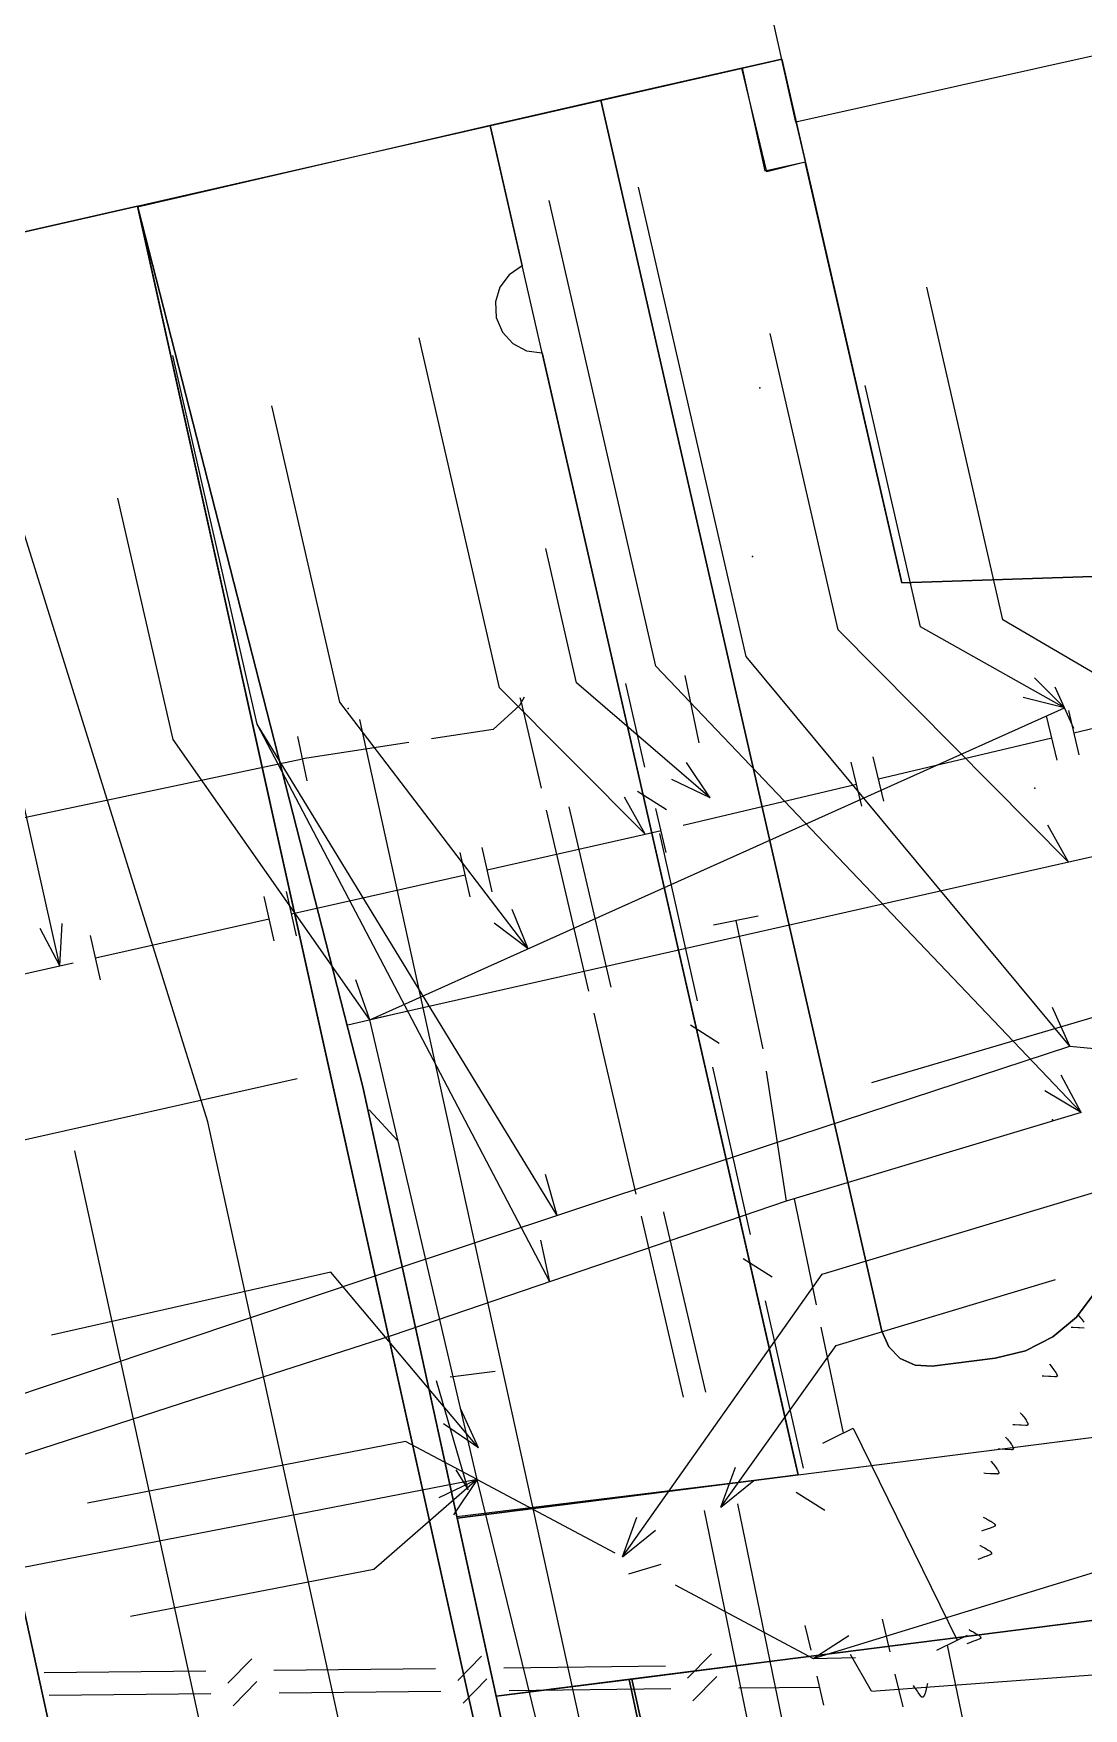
# Model space of a CAD drawing. Header units: metres. Extents: x 8858 to 9287, y -8974 to -8722.
# Drawn here: x 8892.04 to 8915.14, y -8777.99 to -8741.11 of the extents above; entities that cross this region are included whole.
import ezdxf

# ---------------------------------------------------------------- set-up
doc = ezdxf.new("R2010")
doc.units = ezdxf.units.M
for name, color, linetype in [('BOUNDARY', 7, 'Continuous'), ('BUILDING', 7, 'Continuous'), ('CURB', 7, 'Continuous'), ('ELECTR_CABLE', 7, 'Continuous'), ('ELECTR_CABLE_COMM', 7, 'Continuous'), ('GAS', 7, 'Continuous'), ('GRASS', 7, 'Continuous'), ('GROUND', 7, 'Continuous'), ('OVERHEAD_POWER_LINE', 7, 'Continuous'), ('ROAD', 7, 'Continuous'), ('SIDEWALK_PATH', 7, 'Continuous'), ('TREE', 7, 'Continuous'), ('WATER_PIPELINE', 7, 'Continuous')]:
    doc.layers.add(name, color=color, linetype=linetype)

msp = doc.modelspace()

# ---------------------------------------------------------------- linework, layer by layer
at = {"layer": 'BOUNDARY'}
msp.add_lwpolyline([(8890.214, -8867.683), (8868.224, -8766.299), (8880.504, -8765.823), (8879.83, -8758.826), (8877.441, -8748.757), (8908.505, -8741.67), (8911.147, -8753.203), (8924.867, -8752.75), (8941.254, -8750.539), (8941.928, -8753.75), (8940.375, -8754.076), (8941.082, -8757.438), (8960.582, -8753.342), (8960.71, -8753.949), (8965.826, -8752.862), (8965.701, -8752.267), (8980.239, -8749.213), (8980.36, -8749.789), (8985.458, -8748.774), (8985.326, -8748.144), (8999.917, -8745.079), (9000.038, -8745.653), (9005.117, -8744.598)], dxfattribs=at)
at = {"layer": 'BUILDING'}
msp.add_lwpolyline([(8904.145, -8722.156), (8905.988, -8721.829), (8907.944, -8721.678), (8909.905, -8721.719), (8911.853, -8721.952), (8913.769, -8722.375), (8915.634, -8722.984), (8917.43, -8723.772), (8917.561, -8723.846), (8921.232, -8740.284), (8908.813, -8743.058)], close=True, dxfattribs=at)
at = {"layer": 'CURB'}
for points in [[(8907.631, -8741.87), (8908.131, -8744.133), (8909.024, -8743.935)], [(8904.525, -8742.578), (8907.114, -8753.927)], [(8902.087, -8743.134), (8902.792, -8746.225)], [(8894.332, -8744.932), (8899.283, -8764.299)], [(8895.869, -8765.07), (8889.89, -8745.917)], [(8903.229, -8748.14), (8904.65, -8754.37)], [(8907.114, -8753.927), (8910.709, -8769.686)], [(8904.65, -8754.37), (8908.865, -8772.846)], [(8887.793, -8757.396), (8894.035, -8785.943)], [(8899.283, -8764.299), (8903.568, -8783.897)], [(8900.141, -8784.608), (8895.869, -8765.07)], [(8892.938, -8765.711), (8897.21, -8785.249)], [(8911.81, -8770.456), (8913.197, -8770.279)], [(8908.865, -8772.846), (8915.883, -8771.954)], [(8901.36, -8773.8), (8908.865, -8772.846)], [(8908.459, -8776.93), (8923.232, -8775.052)], [(8905.206, -8777.343), (8908.459, -8776.93)], [(8902.218, -8777.723), (8905.206, -8777.343)], [(8905.206, -8777.343), (8908.873, -8794.115)]]:
    msp.add_lwpolyline(points, dxfattribs=at)
at = {"layer": 'ELECTR_CABLE'}
for points in [[(8907.721, -8754.828), (8905.353, -8744.491)], [(8905.735, -8755.042), (8903.386, -8744.788)], [(8896.961, -8756.314), (8895.101, -8748.196)], [(8903.989, -8755.403), (8903.311, -8752.446)], [(8914.84, -8763.406), (8907.721, -8754.828)], [(8915.092, -8764.868), (8905.735, -8755.042)], [(8906.367, -8755.246), (8906.677, -8756.73)], [(8902.836, -8755.722), (8902.733, -8755.907), (8902.151, -8756.431), (8900.793, -8756.641)], [(8903.216, -8757.725), (8902.774, -8755.833), (8902.749, -8755.734)], [(8906.929, -8757.936), (8903.989, -8755.403)], [(8903.562, -8767.134), (8896.961, -8756.314)], [(8903.4, -8768.595), (8896.961, -8756.314)], [(8898.061, -8757.567), (8897.855, -8756.589)], [(8900.299, -8756.717), (8897.958, -8757.078)], [(8886.155, -8759.571), (8897.958, -8757.078)], [(8906.929, -8757.936), (8906.41, -8757.159)], [(8906.929, -8757.936), (8906.084, -8757.538)], [(8904.258, -8762.195), (8903.329, -8758.212)], [(8904.752, -8762.111), (8903.826, -8758.139)], [(8907.004, -8760.738), (8907.982, -8760.534)], [(8907.493, -8760.636), (8908.079, -8763.439), (8908.083, -8763.467)], [(8905.301, -8766.665), (8904.597, -8763.645), (8904.372, -8762.682)], [(8914.84, -8763.406), (8914.458, -8762.554)], [(8908.39, -8765.53), (8914.84, -8763.406)], [(8914.84, -8763.406), (8915.38, -8763.46), (8916.102, -8763.882), (8916.246, -8764.224)], [(8908.16, -8763.961), (8908.6, -8766.82)], [(8915.092, -8764.868), (8914.652, -8764.044)], [(8915.092, -8764.868), (8914.29, -8764.389)], [(8915.092, -8764.868), (8908.6, -8766.82)], [(8899.6, -8768.45), (8908.39, -8765.53)], [(8903.562, -8767.134), (8903.307, -8766.235)], [(8908.774, -8766.768), (8909.263, -8769.104)], [(8908.6, -8766.82), (8899.93, -8769.78)], [(8906.344, -8771.135), (8905.422, -8767.182), (8905.415, -8767.152)], [(8906.832, -8771.028), (8905.908, -8767.068), (8905.906, -8767.056)], [(8903.4, -8768.595), (8903.203, -8767.682)], [(8895.24, -8769.91), (8899.6, -8768.45)], [(8909.698, -8770), (8914.53, -8768.547)], [(8915.034, -8769.335), (8915.043, -8769.347), (8915.075, -8769.387), (8915.09, -8769.405), (8915.111, -8769.432), (8915.134, -8769.462), (8915.149, -8769.483)], [(8909.365, -8769.593), (8909.853, -8771.929)], [(8915.158, -8769.618), (8915.059, -8769.613), (8915.026, -8769.611), (8914.916, -8769.605), (8914.873, -8769.603)], [(8890.85, -8771.38), (8895.24, -8769.91)], [(8899.93, -8769.78), (8895.56, -8771.19)], [(8907.165, -8773.557), (8909.698, -8770)], [(8914.392, -8770.405), (8914.401, -8770.417), (8914.433, -8770.457), (8914.448, -8770.475), (8914.469, -8770.502), (8914.492, -8770.532), (8914.507, -8770.553), (8914.522, -8770.574), (8914.532, -8770.59), (8914.542, -8770.606), (8914.547, -8770.616), (8914.552, -8770.625), (8914.555, -8770.633), (8914.557, -8770.636), (8914.558, -8770.64), (8914.56, -8770.646), (8914.561, -8770.65), (8914.562, -8770.653), (8914.563, -8770.657), (8914.563, -8770.66), (8914.563, -8770.664), (8914.563, -8770.666), (8914.563, -8770.668), (8914.562, -8770.67), (8914.562, -8770.671), (8914.562, -8770.673), (8914.561, -8770.675), (8914.56, -8770.676), (8914.559, -8770.678), (8914.558, -8770.679), (8914.558, -8770.679), (8914.557, -8770.68), (8914.556, -8770.681), (8914.555, -8770.682), (8914.554, -8770.683), (8914.552, -8770.684), (8914.551, -8770.685), (8914.549, -8770.685), (8914.548, -8770.686), (8914.547, -8770.686), (8914.545, -8770.687), (8914.543, -8770.687), (8914.542, -8770.688), (8914.539, -8770.688), (8914.537, -8770.688), (8914.533, -8770.689), (8914.528, -8770.689), (8914.524, -8770.689), (8914.516, -8770.688), (8914.417, -8770.683), (8914.384, -8770.681), (8914.274, -8770.675), (8914.231, -8770.673)], [(8895.56, -8771.19), (8891.1, -8772.63)], [(8913.749, -8771.475), (8913.759, -8771.487), (8913.791, -8771.527), (8913.805, -8771.545), (8913.827, -8771.572), (8913.85, -8771.602), (8913.865, -8771.623), (8913.88, -8771.644), (8913.89, -8771.66), (8913.9, -8771.676), (8913.905, -8771.686), (8913.91, -8771.695), (8913.913, -8771.703), (8913.915, -8771.707), (8913.916, -8771.71), (8913.918, -8771.716), (8913.919, -8771.72), (8913.92, -8771.724), (8913.92, -8771.727), (8913.921, -8771.73), (8913.921, -8771.734), (8913.921, -8771.737), (8913.92, -8771.738), (8913.92, -8771.74), (8913.92, -8771.741), (8913.919, -8771.743), (8913.919, -8771.745), (8913.918, -8771.746), (8913.917, -8771.748), (8913.916, -8771.749), (8913.915, -8771.75), (8913.915, -8771.75), (8913.914, -8771.751), (8913.913, -8771.752), (8913.912, -8771.753), (8913.91, -8771.754), (8913.908, -8771.755), (8913.907, -8771.755), (8913.906, -8771.756), (8913.904, -8771.756), (8913.903, -8771.757), (8913.901, -8771.757), (8913.9, -8771.758), (8913.897, -8771.758), (8913.894, -8771.758), (8913.891, -8771.759), (8913.886, -8771.759), (8913.882, -8771.759), (8913.874, -8771.758), (8913.774, -8771.754), (8913.741, -8771.751), (8913.632, -8771.745), (8913.589, -8771.743)], [(8909.629, -8772.039), (8910.077, -8771.819)], [(8910.077, -8771.819), (8912.366, -8776.49)], [(8909.404, -8772.149), (8909.629, -8772.039)], [(8913.428, -8772.01), (8913.438, -8772.022), (8913.47, -8772.062), (8913.484, -8772.08), (8913.506, -8772.107), (8913.529, -8772.138), (8913.544, -8772.159), (8913.559, -8772.179), (8913.569, -8772.195), (8913.578, -8772.211), (8913.584, -8772.221), (8913.589, -8772.23), (8913.592, -8772.238), (8913.594, -8772.242), (8913.595, -8772.245), (8913.597, -8772.251), (8913.598, -8772.255), (8913.599, -8772.259), (8913.599, -8772.262), (8913.6, -8772.265), (8913.6, -8772.269), (8913.6, -8772.272), (8913.599, -8772.273), (8913.599, -8772.275), (8913.599, -8772.276), (8913.598, -8772.278), (8913.597, -8772.28), (8913.597, -8772.281), (8913.596, -8772.283), (8913.595, -8772.284), (8913.594, -8772.285), (8913.594, -8772.285), (8913.593, -8772.286), (8913.592, -8772.287), (8913.591, -8772.288), (8913.589, -8772.289), (8913.587, -8772.29), (8913.586, -8772.29), (8913.585, -8772.291), (8913.583, -8772.291), (8913.582, -8772.292), (8913.58, -8772.292), (8913.579, -8772.293), (8913.576, -8772.293), (8913.573, -8772.293), (8913.57, -8772.294), (8913.565, -8772.294), (8913.561, -8772.294), (8913.553, -8772.293), (8913.453, -8772.289), (8913.42, -8772.287), (8913.311, -8772.28), (8913.268, -8772.278)], [(8907.165, -8773.557), (8907.483, -8772.679)], [(8913.107, -8772.546), (8913.117, -8772.557), (8913.149, -8772.597), (8913.163, -8772.615), (8913.184, -8772.642), (8913.208, -8772.673), (8913.223, -8772.694), (8913.238, -8772.714), (8913.248, -8772.73), (8913.257, -8772.746), (8913.263, -8772.756), (8913.267, -8772.765), (8913.271, -8772.773), (8913.272, -8772.777), (8913.274, -8772.78), (8913.276, -8772.786), (8913.277, -8772.79), (8913.278, -8772.794), (8913.278, -8772.797), (8913.279, -8772.8), (8913.279, -8772.804), (8913.278, -8772.807), (8913.278, -8772.808), (8913.278, -8772.81), (8913.278, -8772.812), (8913.277, -8772.813), (8913.276, -8772.815), (8913.276, -8772.816), (8913.275, -8772.818), (8913.274, -8772.819), (8913.273, -8772.82), (8913.273, -8772.82), (8913.272, -8772.821), (8913.271, -8772.822), (8913.27, -8772.823), (8913.268, -8772.824), (8913.266, -8772.825), (8913.265, -8772.826), (8913.264, -8772.826), (8913.262, -8772.826), (8913.261, -8772.827), (8913.259, -8772.827), (8913.258, -8772.828), (8913.254, -8772.828), (8913.252, -8772.829), (8913.249, -8772.829), (8913.244, -8772.829), (8913.24, -8772.829), (8913.232, -8772.828), (8913.132, -8772.824), (8913.099, -8772.822), (8912.99, -8772.815), (8912.947, -8772.813)], [(8907.165, -8773.557), (8907.891, -8772.969)], [(8906.798, -8773.632), (8910.438, -8791.386)], [(8907.532, -8773.482), (8911.172, -8791.236)], [(8912.939, -8773.78), (8912.953, -8773.787), (8912.998, -8773.811), (8913.018, -8773.822), (8913.048, -8773.838), (8913.082, -8773.857), (8913.104, -8773.87), (8913.126, -8773.883), (8913.142, -8773.893), (8913.157, -8773.904), (8913.166, -8773.911), (8913.174, -8773.917), (8913.18, -8773.923), (8913.183, -8773.926), (8913.186, -8773.929), (8913.19, -8773.933), (8913.193, -8773.937), (8913.195, -8773.939), (8913.196, -8773.942), (8913.198, -8773.945), (8913.2, -8773.949), (8913.201, -8773.951), (8913.201, -8773.953), (8913.201, -8773.954), (8913.202, -8773.956), (8913.202, -8773.957), (8913.202, -8773.959), (8913.202, -8773.961), (8913.201, -8773.963), (8913.201, -8773.964), (8913.201, -8773.965), (8913.201, -8773.966), (8913.2, -8773.967), (8913.2, -8773.968), (8913.199, -8773.97), (8913.198, -8773.971), (8913.197, -8773.973), (8913.196, -8773.974), (8913.195, -8773.975), (8913.194, -8773.976), (8913.192, -8773.977), (8913.191, -8773.978), (8913.19, -8773.979), (8913.187, -8773.98), (8913.185, -8773.982), (8913.182, -8773.983), (8913.178, -8773.985), (8913.174, -8773.987), (8913.166, -8773.99), (8913.073, -8774.025), (8913.042, -8774.036), (8912.939, -8774.075), (8912.899, -8774.09)], [(8912.859, -8774.399), (8912.873, -8774.406), (8912.918, -8774.43), (8912.938, -8774.441), (8912.969, -8774.457), (8913.002, -8774.475), (8913.024, -8774.488), (8913.046, -8774.502), (8913.062, -8774.512), (8913.077, -8774.523), (8913.086, -8774.53), (8913.094, -8774.536), (8913.1, -8774.542), (8913.103, -8774.545), (8913.106, -8774.547), (8913.11, -8774.552), (8913.113, -8774.556), (8913.115, -8774.558), (8913.116, -8774.561), (8913.118, -8774.564), (8913.12, -8774.568), (8913.121, -8774.57), (8913.121, -8774.571), (8913.121, -8774.573), (8913.122, -8774.575), (8913.122, -8774.576), (8913.122, -8774.578), (8913.122, -8774.58), (8913.122, -8774.582), (8913.121, -8774.583), (8913.121, -8774.584), (8913.121, -8774.585), (8913.12, -8774.586), (8913.12, -8774.587), (8913.119, -8774.588), (8913.118, -8774.59), (8913.117, -8774.591), (8913.116, -8774.593), (8913.115, -8774.593), (8913.114, -8774.594), (8913.112, -8774.596), (8913.111, -8774.597), (8913.11, -8774.597), (8913.107, -8774.599), (8913.105, -8774.6), (8913.102, -8774.602), (8913.098, -8774.604), (8913.094, -8774.606), (8913.086, -8774.609), (8912.993, -8774.644), (8912.962, -8774.655), (8912.859, -8774.694), (8912.819, -8774.709)], [(8912.366, -8776.49), (8912.591, -8776.38)], [(8912.619, -8776.256), (8912.633, -8776.263), (8912.678, -8776.286), (8912.698, -8776.297), (8912.729, -8776.313), (8912.762, -8776.332), (8912.785, -8776.345), (8912.806, -8776.358), (8912.822, -8776.368), (8912.837, -8776.38), (8912.847, -8776.387), (8912.854, -8776.393), (8912.861, -8776.399), (8912.863, -8776.401), (8912.866, -8776.404), (8912.87, -8776.409), (8912.873, -8776.412), (8912.875, -8776.415), (8912.877, -8776.418), (8912.878, -8776.421), (8912.88, -8776.424), (8912.881, -8776.426), (8912.881, -8776.428), (8912.882, -8776.43), (8912.882, -8776.431), (8912.882, -8776.433), (8912.882, -8776.435), (8912.882, -8776.437), (8912.882, -8776.438), (8912.882, -8776.439), (8912.881, -8776.44), (8912.881, -8776.441), (8912.88, -8776.442), (8912.88, -8776.444), (8912.879, -8776.445), (8912.878, -8776.446), (8912.877, -8776.448), (8912.876, -8776.449), (8912.875, -8776.45), (8912.874, -8776.451), (8912.873, -8776.452), (8912.871, -8776.453), (8912.87, -8776.454), (8912.867, -8776.456), (8912.866, -8776.457), (8912.862, -8776.459), (8912.858, -8776.461), (8912.854, -8776.462), (8912.847, -8776.465), (8912.754, -8776.501), (8912.723, -8776.512), (8912.62, -8776.55), (8912.579, -8776.565)], [(8911.918, -8776.71), (8912.366, -8776.49)], [(8912.142, -8776.6), (8912.75, -8779.541)], [(8910.478, -8777.612), (8910.014, -8776.801)], [(8911.708, -8777.445), (8911.705, -8777.46), (8911.694, -8777.51), (8911.689, -8777.533), (8911.681, -8777.566), (8911.672, -8777.603), (8911.665, -8777.628), (8911.658, -8777.653), (8911.652, -8777.67), (8911.646, -8777.688), (8911.641, -8777.699), (8911.637, -8777.708), (8911.633, -8777.716), (8911.631, -8777.719), (8911.629, -8777.722), (8911.626, -8777.728), (8911.623, -8777.731), (8911.621, -8777.734), (8911.619, -8777.736), (8911.617, -8777.738), (8911.614, -8777.741), (8911.611, -8777.742), (8911.61, -8777.743), (8911.609, -8777.744), (8911.607, -8777.745), (8911.606, -8777.745), (8911.604, -8777.746), (8911.602, -8777.746), (8911.6, -8777.746), (8911.599, -8777.746), (8911.598, -8777.746), (8911.597, -8777.746), (8911.596, -8777.746), (8911.595, -8777.746), (8911.593, -8777.746), (8911.592, -8777.745), (8911.59, -8777.744), (8911.588, -8777.744), (8911.587, -8777.743), (8911.586, -8777.742), (8911.584, -8777.741), (8911.583, -8777.74), (8911.582, -8777.739), (8911.58, -8777.737), (8911.578, -8777.736), (8911.576, -8777.733), (8911.573, -8777.729), (8911.57, -8777.726), (8911.565, -8777.719), (8911.507, -8777.639), (8911.488, -8777.612), (8911.424, -8777.522), (8911.399, -8777.487)]]:
    msp.add_lwpolyline(points, dxfattribs=at)
at = {"layer": 'ELECTR_CABLE_COMM'}
for points in [[(8909.745, -8754.242), (8908.25, -8747.716)], [(8911.558, -8754.173), (8910.341, -8748.861)], [(8898.774, -8755.834), (8897.279, -8749.309)], [(8895.108, -8756.651), (8893.891, -8751.338)], [(8914.816, -8759.354), (8909.745, -8754.242)], [(8914.724, -8755.955), (8911.558, -8754.173)], [(8914.724, -8755.955), (8914.062, -8755.296)], [(8905.066, -8755.422), (8905.482, -8757.262)], [(8914.724, -8755.955), (8913.817, -8755.731)], [(8914.929, -8756.411), (8914.519, -8755.499)], [(8902.92, -8761.263), (8898.774, -8755.834)], [(8899.439, -8762.828), (8914.724, -8755.955)], [(8899.439, -8762.828), (8895.108, -8756.651)], [(8905.33, -8757.794), (8905.964, -8758.194)], [(8918.787, -8758.457), (8899.439, -8762.828)], [(8914.816, -8759.354), (8914.359, -8758.539)], [(8905.813, -8758.725), (8906.645, -8762.407)], [(8902.92, -8761.263), (8902.573, -8760.396)], [(8902.92, -8761.263), (8902.175, -8760.699)], [(8899.439, -8762.828), (8899.127, -8761.948)], [(8899.926, -8762.715), (8898.952, -8762.941)], [(8915.703, -8762.672), (8910.475, -8764.213)], [(8901.797, -8772.948), (8899.439, -8762.828)], [(8906.493, -8762.939), (8907.127, -8763.339)], [(8897.835, -8764.126), (8891.304, -8765.595)], [(8906.976, -8763.87), (8907.808, -8767.552)], [(8900.06, -8765.496), (8899.424, -8764.811)], [(8909.393, -8768.428), (8916.146, -8766.398)], [(8907.656, -8768.084), (8908.29, -8768.484)], [(8898.583, -8768.385), (8892.432, -8769.768)], [(8901.828, -8772.249), (8898.583, -8768.385)], [(8904.998, -8774.655), (8909.393, -8768.428)], [(8908.138, -8769.015), (8908.971, -8772.697)], [(8901.202, -8770.687), (8902.194, -8770.562)], [(8901.828, -8772.249), (8901.441, -8771.399)], [(8901.828, -8772.249), (8901.058, -8771.721)], [(8900.225, -8772.11), (8893.227, -8773.468)], [(8901.797, -8772.948), (8900.225, -8772.11)], [(8901.797, -8772.948), (8891.052, -8775.033)], [(8901.797, -8772.948), (8899.523, -8774.928)], [(8901.797, -8772.948), (8900.954, -8773.35)], [(8901.797, -8772.948), (8901.282, -8773.728)], [(8910.468, -8808.233), (8901.797, -8772.948)], [(8901.797, -8772.948), (8904.832, -8774.567)], [(8908.819, -8773.228), (8909.453, -8773.628)], [(8904.998, -8774.655), (8905.313, -8773.776)], [(8904.998, -8774.655), (8905.721, -8774.064)], [(8909.191, -8776.891), (8918.802, -8773.939)], [(8899.523, -8774.928), (8894.173, -8775.966)], [(8905.135, -8775.029), (8905.852, -8774.81)], [(8906.156, -8775.272), (8909.191, -8776.891)], [(8910.71, -8776.024), (8910.88, -8776.746)], [(8909.147, -8776.706), (8909.02, -8776.165)], [(8909.191, -8776.891), (8909.978, -8776.388)], [(8896.84, -8776.896), (8896.316, -8777.432)], [(8900.886, -8777.117), (8897.328, -8777.156)], [(8901.898, -8776.841), (8901.374, -8777.377)], [(8905.944, -8777.063), (8902.386, -8777.101)], [(8906.956, -8776.787), (8906.432, -8777.322)], [(8909.191, -8776.891), (8910.125, -8776.866)], [(8910.478, -8777.612), (8919.327, -8776.955)], [(8895.828, -8777.172), (8892.27, -8777.21)], [(8896.953, -8777.395), (8896.429, -8777.931)], [(8902.013, -8777.34), (8901.489, -8777.876)], [(8907.072, -8777.285), (8906.548, -8777.821)], [(8909.432, -8777.915), (8909.281, -8777.277)], [(8910.995, -8777.233), (8911.165, -8777.955)], [(8895.941, -8777.671), (8892.382, -8777.709)], [(8901.001, -8777.616), (8897.441, -8777.655)], [(8906.06, -8777.561), (8902.501, -8777.6)], [(8909.34, -8777.526), (8907.56, -8777.545)]]:
    msp.add_lwpolyline(points, dxfattribs=at)
at = {"layer": 'GAS'}
for points in [[(8913.372, -8754.015), (8911.695, -8746.694)], [(8902.288, -8755.517), (8900.523, -8747.809)], [(8916.84, -8756.052), (8913.372, -8754.015)], [(8905.497, -8758.741), (8902.288, -8755.517)], [(8915.048, -8756.991), (8914.818, -8756.018)], [(8914.933, -8756.504), (8916.84, -8756.052)], [(8914.562, -8757.106), (8914.331, -8756.133)], [(8910.633, -8757.523), (8914.447, -8756.619)], [(8892.619, -8761.637), (8891.621, -8757.164)], [(8910.262, -8758.125), (8910.031, -8757.152)], [(8910.748, -8758.01), (8910.518, -8757.037)], [(8905.497, -8758.741), (8905.039, -8757.927)], [(8906.333, -8758.543), (8910.146, -8757.639)], [(8905.961, -8759.145), (8905.731, -8758.172)], [(8902.023, -8759.522), (8905.497, -8758.741), (8905.846, -8758.658)], [(8902.133, -8760.01), (8901.913, -8759.034)], [(8901.645, -8760.12), (8901.426, -8759.144)], [(8897.711, -8760.492), (8901.535, -8759.632)], [(8897.333, -8761.089), (8897.114, -8760.113)], [(8897.821, -8760.979), (8897.602, -8760.004)], [(8892.619, -8761.637), (8892.179, -8760.813)], [(8892.619, -8761.637), (8892.667, -8760.704)], [(8893.399, -8761.461), (8897.223, -8760.601)], [(8893.509, -8761.949), (8893.29, -8760.973)], [(8889.088, -8762.43), (8892.912, -8761.571)]]:
    msp.add_lwpolyline(points, dxfattribs=at)
at = {"layer": 'GRASS'}
for points in [[(8924.867, -8752.75), (8911.147, -8753.203), (8909.015, -8743.937), (8908.172, -8744.152), (8907.624, -8741.871), (8904.525, -8742.578), (8907.114, -8753.927), (8910.709, -8769.686), (8910.857, -8770.027), (8911.111, -8770.283), (8911.439, -8770.433), (8911.81, -8770.456), (8913.197, -8770.279), (8913.864, -8770.115), (8914.469, -8769.809), (8914.99, -8769.374), (8915.404, -8768.825)], [(8904.65, -8754.37), (8902.087, -8743.134), (8894.328, -8744.933), (8897.092, -8755.727), (8899.283, -8764.299), (8901.353, -8773.766), (8908.865, -8772.846), (8908.743, -8772.308)], [(8894.332, -8744.932), (8896.841, -8756.236), (8902.688, -8782.588), (8904.05, -8788.426), (8906.755, -8799.939), (8907.885, -8805.105), (8907.943, -8805.372), (8908.51, -8806.638), (8909.713, -8808.54), (8910.62, -8809.59), (8911.63, -8810.536), (8912.736, -8811.368), (8913.926, -8812.081), (8914.806, -8812.433), (8915.698, -8812.749), (8916.603, -8813.031), (8917.518, -8813.276), (8914.002, -8811.577), (8911.087, -8809.074), (8908.902, -8805.914), (8907.579, -8802.24), (8901.36, -8773.8), (8899.283, -8764.299)], [(8887.793, -8757.397), (8885.448, -8746.93), (8881.547, -8747.82), (8883.74, -8758.084), (8887.296, -8776.472), (8891.314, -8781.764), (8891.206, -8795.024), (8891.385, -8795.113), (8891.575, -8795.164), (8891.772, -8795.177), (8891.97, -8795.15), (8892.158, -8795.085), (8892.328, -8794.984), (8892.476, -8794.853), (8892.595, -8794.693), (8893.578, -8792.639), (8894.153, -8790.456), (8894.308, -8788.204), (8894.035, -8785.943)], [(8926.256, -8775.109), (8926.19, -8774.602), (8923.232, -8775.052), (8908.459, -8776.93), (8905.206, -8777.344), (8905.323, -8777.877), (8908.873, -8794.115), (8909.267, -8795.075), (8909.942, -8795.826), (8910.828, -8796.311), (8911.853, -8796.474), (8925.638, -8796.249), (8926.267, -8796.171), (8926.86, -8795.967), (8927.397, -8795.644), (8927.859, -8795.21), (8928.221, -8794.69), (8928.462, -8794.112), (8928.579, -8793.496), (8928.564, -8792.862)], [(8908.873, -8794.115), (8905.323, -8777.877), (8905.206, -8777.344), (8905.143, -8777.351), (8909.219, -8796.52), (8911.738, -8796.478), (8910.748, -8796.284), (8909.898, -8795.791), (8909.252, -8795.05)]]:
    msp.add_lwpolyline(points, close=True, dxfattribs=at)
at = {"layer": 'GROUND'}
for points in [[(8877.441, -8748.757), (8908.503, -8741.671), (8908.503, -8741.671), (8907.631, -8741.87), (8908.131, -8744.133), (8909.024, -8743.935), (8908.822, -8743.055), (8908.822, -8743.055), (8911.147, -8753.203), (8924.867, -8752.75)], [(8915.404, -8768.825), (8914.99, -8769.374), (8914.469, -8769.809), (8913.864, -8770.115), (8913.197, -8770.279), (8911.81, -8770.456), (8911.439, -8770.433), (8911.111, -8770.283), (8910.857, -8770.027), (8910.709, -8769.686), (8907.114, -8753.927), (8904.525, -8742.578), (8902.087, -8743.134), (8902.792, -8746.225), (8902.502, -8746.419), (8902.301, -8746.691), (8902.202, -8747.015), (8902.219, -8747.363), (8902.354, -8747.685), (8902.584, -8747.934), (8902.884, -8748.092), (8903.229, -8748.14), (8904.65, -8754.37), (8908.743, -8772.308), (8908.865, -8772.846), (8907.771, -8772.985), (8901.36, -8773.8), (8902.218, -8777.723), (8906.129, -8795.611)], [(8902.688, -8782.588), (8897.509, -8759.249), (8894.322, -8744.906), (8885.448, -8746.93), (8887.793, -8757.396), (8894.035, -8785.943)]]:
    msp.add_lwpolyline(points, dxfattribs=at)
msp.add_lwpolyline([(8909.219, -8796.52), (8905.143, -8777.351), (8908.459, -8776.93), (8923.232, -8775.052), (8926.19, -8774.602), (8926.244, -8775.017), (8927.598, -8782.447), (8928.747, -8794.269), (8928.28, -8795.165), (8927.554, -8795.827), (8926.648, -8796.204), (8925.638, -8796.249), (8912.044, -8796.471), (8911.968, -8796.475), (8911.891, -8796.478), (8911.814, -8796.479), (8911.738, -8796.478)], close=True, dxfattribs=at)
at = {"layer": 'OVERHEAD_POWER_LINE'}
for points in [[(8901.6, -8773.18), (8900.905, -8770.778)], [(8901.332, -8772.737), (8901.6, -8773.18)]]:
    msp.add_lwpolyline(points, dxfattribs=at)
at = {"layer": 'ROAD'}
for points in [[(8894.035, -8785.943), (8887.793, -8757.397), (8887.793, -8757.396), (8885.448, -8746.932), (8885.448, -8746.931), (8885.449, -8746.93), (8894.321, -8744.906), (8894.322, -8744.906), (8894.322, -8744.907), (8897.509, -8759.249), (8902.688, -8782.588)], [(8923.232, -8775.053), (8908.459, -8776.93), (8902.219, -8777.723), (8902.218, -8777.723), (8902.218, -8777.722), (8901.36, -8773.801), (8901.36, -8773.8), (8901.361, -8773.8), (8907.771, -8772.985), (8917.904, -8771.697)]]:
    msp.add_lwpolyline(points, dxfattribs=at)
at = {"layer": 'SIDEWALK_PATH'}
msp.add_lwpolyline([(8908.505, -8741.67), (8907.631, -8741.87), (8908.131, -8744.133), (8909.024, -8743.935)], close=True, dxfattribs=at)
for points in [[(8915.404, -8768.825), (8914.99, -8769.374), (8914.469, -8769.809), (8913.864, -8770.115), (8913.197, -8770.279), (8911.81, -8770.456), (8911.439, -8770.433), (8911.111, -8770.283), (8910.857, -8770.027), (8910.709, -8769.686), (8907.114, -8753.927), (8904.525, -8742.578), (8902.087, -8743.134), (8902.792, -8746.225), (8902.502, -8746.419), (8902.301, -8746.691), (8902.202, -8747.015), (8902.219, -8747.363), (8902.354, -8747.685), (8902.584, -8747.934), (8902.884, -8748.092), (8903.229, -8748.14), (8904.65, -8754.37), (8908.743, -8772.308), (8908.865, -8772.846), (8915.883, -8771.954)], [(8909.219, -8796.52), (8905.143, -8777.351), (8902.218, -8777.723), (8906.129, -8795.611)]]:
    msp.add_lwpolyline(points, dxfattribs=at)
at = {"layer": 'TREE'}
for p in [(8908.022, -8748.911), (8907.857, -8752.621), (8898.961, -8755.969), (8914.069, -8757.724), (8914.46, -8765.028)]:
    msp.add_point(p, dxfattribs=at)
at = {"layer": 'WATER_PIPELINE'}
msp.add_lwpolyline([(8899.212, -8756.211), (8907.389, -8793.465)], dxfattribs=at)

doc.saveas('drawing.dxf')
